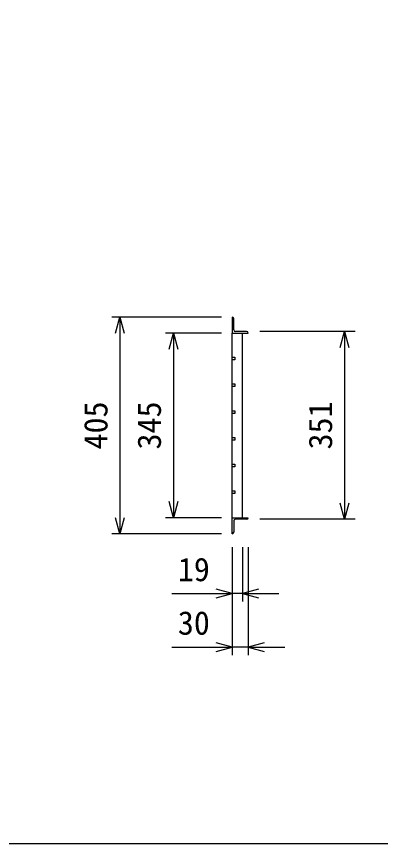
# Model space of a CAD drawing. Units: millimetres, scale not verified. Extents: x -25200 to 25200, y -8910 to 8910.
# Drawn here: x -12167 to -11486, y -7189 to -5643 of the extents above; entities that cross this region are included whole.
import ezdxf
from ezdxf.enums import TextEntityAlignment as Align

# ---------------------------------------------------------------- set-up
doc = ezdxf.new("R2010")
doc.units = ezdxf.units.MM
doc.header["$LTSCALE"] = 30
for name, color, linetype, lineweight in [('0-0_DIM', 7, 'Continuous', 25), ('0-2_HATCH', 6, 'Continuous', 25), ('0-6_TXT', 7, 'Continuous', 25)]:
    doc.layers.add(name, color=color, linetype=linetype, lineweight=lineweight)
doc.styles.add('ＭＳ ゴシック', font='')
doc.styles.get('ＭＳ ゴシック').set_extended_font_data('MS Gothic')

msp = doc.modelspace()

# ---------------------------------------------------------------- linework, layer by layer
at = {"layer": '0-0_DIM'}
for p, q in [((-11783.18, -6204.83), (-11988.18, -6204.83)), ((-11973.18, -6204.83), (-11973.18, -6609.83)), ((-11783.18, -6234.83), (-11888.18, -6234.83)), ((-11873.18, -6234.83), (-11873.18, -6579.83)), ((-11533.1, -6231.83), (-11711.18, -6231.83)), ((-11553.1, -6231.83), (-11553.1, -6582.83)), ((-11783.18, -6579.83), (-11888.18, -6579.83)), ((-11533.1, -6582.83), (-11711.18, -6582.83)), ((-11783.18, -6609.83), (-11988.18, -6609.83)), ((-11763.18, -6635.06), (-11763.18, -6836.64)), ((-11744.18, -6635.06), (-11744.18, -6736.64)), ((-11733.18, -6635.06), (-11733.18, -6836.64)), ((-11875.79, -6721.64), (-11763.18, -6721.64)), ((-11744.18, -6721.64), (-11763.18, -6721.64)), ((-11744.18, -6721.64), (-11675.71, -6721.64)), ((-11875.79, -6821.64), (-11763.18, -6821.64)), ((-11733.18, -6821.64), (-11763.18, -6821.64)), ((-11733.18, -6821.64), (-11664.71, -6821.64))]:
    msp.add_line(p, q, dxfattribs=at)
for points in [[(-11981.22, -6234.83), (-11973.18, -6204.83), (-11965.14, -6234.83)], [(-11881.22, -6264.83), (-11873.18, -6234.83), (-11865.14, -6264.83)], [(-11561.14, -6261.83), (-11553.1, -6231.83), (-11545.07, -6261.83)], [(-11865.14, -6549.83), (-11873.18, -6579.83), (-11881.22, -6549.83)], [(-11545.07, -6552.83), (-11553.1, -6582.83), (-11561.14, -6552.83)], [(-11965.14, -6579.83), (-11973.18, -6609.83), (-11981.22, -6579.83)], [(-11793.18, -6729.68), (-11763.18, -6721.64), (-11793.18, -6713.61)], [(-11714.18, -6713.61), (-11744.18, -6721.64), (-11714.18, -6729.68)], [(-11793.18, -6829.68), (-11763.18, -6821.64), (-11793.18, -6813.61)], [(-11703.18, -6813.61), (-11733.18, -6821.64), (-11703.18, -6829.68)]]:
    msp.add_lwpolyline(points, dxfattribs=at)
at = {"layer": '0-2_HATCH'}
for p, q in [((-11763.18, -6204.83), (-11763.18, -6234.83)), ((-11760.18, -6228.83), (-11760.18, -6207.83)), ((-11763.18, -6579.83), (-11763.18, -6234.83)), ((-11763.18, -6234.83), (-11733.18, -6234.83)), ((-11736.18, -6231.83), (-11757.18, -6231.83)), ((-11744.18, -6579.83), (-11744.18, -6234.83)), ((-11763.18, -6579.83), (-11733.18, -6579.83)), ((-11763.18, -6609.83), (-11763.18, -6579.83)), ((-11760.18, -6585.83), (-11760.18, -6606.83)), ((-11736.18, -6582.83), (-11757.18, -6582.83))]:
    msp.add_line(p, q, dxfattribs=at)
for points in [[(-11763.18, -6284.83), (-11763.18, -6279.83), (-11758.18, -6279.83), (-11758.18, -6284.83)], [(-11763.18, -6334.83), (-11763.18, -6329.83), (-11758.18, -6329.83), (-11758.18, -6334.83)], [(-11763.18, -6384.83), (-11763.18, -6379.83), (-11758.18, -6379.83), (-11758.18, -6384.83)], [(-11763.18, -6434.83), (-11763.18, -6429.83), (-11758.18, -6429.83), (-11758.18, -6434.83)], [(-11763.18, -6484.83), (-11763.18, -6479.83), (-11758.18, -6479.83), (-11758.18, -6484.83)], [(-11763.18, -6534.83), (-11763.18, -6529.83), (-11758.18, -6529.83), (-11758.18, -6534.83)]]:
    msp.add_lwpolyline(points, close=True, dxfattribs=at)
for centre, start, end in [((-11763.18, -6207.83), 0, 90), ((-11757.18, -6228.83), 180, 270), ((-11736.18, -6234.83), 0, 90), ((-11736.18, -6579.83), 270, 0), ((-11757.18, -6585.83), 90, 180), ((-11763.18, -6606.83), 270, 0)]:
    msp.add_arc(centre, 3, start, end, dxfattribs=at)
at = {"layer": '0-6_TXT'}
msp.add_lwpolyline([(-13516.68, -7188.51), (-11416.68, -7188.51), (-11416.68, -1778.68), (-13516.68, -1778.68)], close=True, dxfattribs=at)

# ---------------------------------------------------------------- texts
at = {"layer": '0-0_DIM', "style": 'ＭＳ ゴシック'}
for s, p in [('351', (-11563.1, -6452.33)), ('405', (-11983.18, -6452.33)), ('345', (-11883.18, -6452.33))]:
    msp.add_text(s, height=43.99, rotation=90, dxfattribs=at).set_placement(p, align=Align.BOTTOM_LEFT)
for s, p in [('19', (-11864.81, -6711.64)), ('30', (-11864.81, -6811.64))]:
    msp.add_text(s, height=43.99, dxfattribs=at).set_placement(p, align=Align.BOTTOM_LEFT)

doc.saveas('drawing.dxf')
